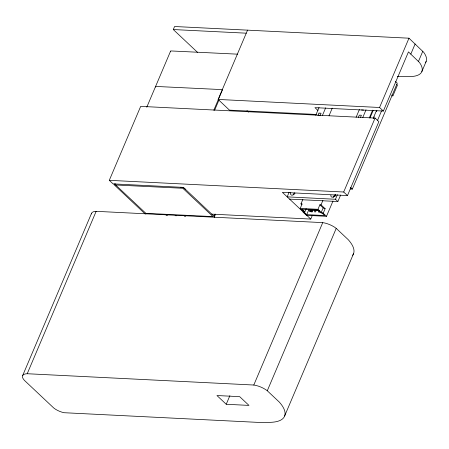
<?xml version="1.0" encoding="UTF-8"?>
<svg xmlns="http://www.w3.org/2000/svg" width="449" height="449" viewBox="0 0 449 449"><rect width="100%" height="100%" fill="white"/><g stroke="black" fill="none" stroke-linecap="round" stroke-linejoin="round"><path stroke-width="0.67" d="M22.613 375.684L91.551 213.281M27.215 373.731L253.797 385.029A12.319 4.535 23 0 1 267.29 390.765L279.222 402.001A48.234 17.758 23 0 1 271.589 422.279A148.613 54.705 23 0 1 256.385 422.301L64.072 412.71A10.282 3.783 23 0 1 53.723 407.973L24.375 380.342A15.552 5.725 23 0 1 27.215 373.731L96.153 211.327L322.73 222.625A12.319 4.535 23 0 1 336.222 228.367L348.155 239.598A48.234 17.758 23 0 1 352.622 255.296M214.319 217.546A2.851 1.05 23 0 0 214.476 216.665L183.4 187.396L113.081 183.888L109.292 180.324L140.683 106.374L375.078 118.065L378.861 121.628L347.475 195.573L282.365 192.329L310.77 219.073L312.403 215.211M197.616 52.443L173.297 29.544L174.582 26.508L408.977 38.199L423.671 52.252A39.012 14.362 23 0 1 425.472 62.641M146.767 107.238L170.558 51.197M316.225 114.461L229.456 110.134L218.141 99.437L247.551 30.15M213.825 110.179L222.552 89.632L155.786 86.433A2.851 1.05 23 0 0 155.506 87.078M214.611 110.269L218.972 99.992M214.016 216.171L214.835 214.246M214.476 216.665L215.565 214.1M315.765 115.236L319.048 107.496M289.089 192.346L287.175 196.858L335.465 199.266L337.867 201.528L340.606 195.085M322.382 115.561L325.665 107.827M329.016 115.791L332.26 108.142M301.891 204.71L300.976 203.852L302.862 199.401M332.99 201.029L326.496 216.317L306.442 215.318L303.165 212.231L303.479 211.507L300.201 208.42L302.121 203.908L300.976 203.852M303.165 212.231L303.715 210.946M304.523 212.579L304.837 211.855L302.003 209.189L317.684 209.969L320.519 212.635L322.494 213.477L324.7 215.554L306.729 214.656L304.523 212.579L306.156 208.729M226.234 404.268L216.957 395.535L239.693 396.669L248.971 405.402L226.234 404.268L229.877 395.692M306.729 214.656L308.906 209.52M310.304 209.762L309.513 211.625L312.016 211.748L312.807 209.885M312.504 211.844L311.039 211.771L310.281 211.058L310.815 209.806M310.534 211.715L311.062 210.474M312.279 209.879L311.746 211.131L310.281 211.058M315.052 210.632L314.524 211.877L315.568 211.928L316.337 210.104M356.113 117.256L359.396 109.522M317.971 209.307L319.884 204.795L321.029 204.851L325.138 208.718L323.218 213.236L321.248 212.394L317.971 209.307L300.201 208.42M321.029 204.851L322.915 200.406M358.319 117.503L359.323 115.135L361.411 115.241L360.407 117.61M319.026 210.822L318.498 212.074L319.536 212.124M321.248 212.394L323.162 207.876L319.884 204.795M362.73 117.587L366.014 109.853M253.797 385.029L322.73 222.625M334.881 196.567L335.689 194.658A3.07 2.026 -46.7 0 1 332.602 197.184A3.07 2.026 -46.7 0 1 330.885 195.13M369.364 117.812L372.608 110.168M335.465 199.266L337.379 194.754M369.948 118.031L373.231 110.291M373.175 118.362L376.458 110.622M373.428 118.525L374.185 116.746M376.369 111.605L376.868 110.42M347.475 195.573L343.687 192.009L375.078 118.065M397.281 76.549L410.072 76.583A39.012 14.362 23 0 0 419.372 62.383L408.461 51.893L383.351 111.055L379.562 107.491L408.977 38.199M377.441 120.573L381.549 110.886M350.226 189.001L352.325 189.108L397.27 83.211L395.378 81.432M267.29 390.765L336.222 228.367M391.769 95.805L392.903 95.862L397.483 85.063L396.663 84.289M410.813 54.105L415.112 43.974M418.502 61.345L422.801 51.214M421.836 71.615L426.135 61.485M284.632 415.999L353.571 253.595M180.795 187.267L181.901 187.328A2.851 1.05 23 0 1 184.101 188.187L185.291 189.175M173.297 29.544L246.265 33.181M218.141 99.437L379.562 107.491M383.351 111.055L314.951 107.642L317.982 110.493M361.507 109.994L363.595 110.095M109.292 180.324L343.687 192.009M289.577 199.12L337.867 201.528M319.054 210.626L309.03 210.126L308.194 209.341M211.799 214.134L310.77 219.073M166.079 215.234L167.477 215.301M175.177 215.683L176.58 215.756M184.281 216.137L185.678 216.21M115.685 184.017L114.349 184.045A2.851 1.05 23 0 0 114.074 184.691L144.567 213.404A2.851 1.05 23 0 0 145.88 214.01M323.162 207.876L325.138 208.718M391.926 94.941L392.903 95.862M350.428 187.323L352.325 189.108M247.012 110.667L248.533 112.098M322.803 212.843L326.496 216.317M91.388 213.915A15.552 5.725 23 0 1 96.153 211.327M237.616 54.138A2.851 1.05 23 0 0 237.297 54.155L170.85 50.939A2.851 1.05 23 0 0 170.569 51.584M293.146 194.698A3.07 2.026 -46.7 0 1 294.611 192.868M333.287 197.392A3.07 2.026 -46.7 0 1 334.965 194.883M295.004 193.339A3.07 2.026 -46.7 0 1 291.648 195.141A3.07 2.026 -46.7 0 1 290.744 192.43M115.657 184.982L145.858 213.32L213.017 216.609L182.816 188.271L115.657 184.982M318.981 113.114L317.971 115.483L320.058 115.584L321.063 113.215L318.981 113.114"/></g></svg>
